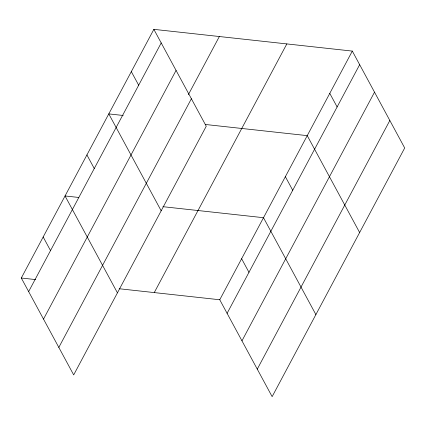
<?xml version="1.0" encoding="UTF-8"?>
<svg xmlns="http://www.w3.org/2000/svg" width="426" height="426" viewBox="0 0 426 426"><rect width="100%" height="100%" fill="white"/><g stroke="black" fill="none" stroke-linecap="round" stroke-linejoin="round"><path stroke-width="0.64" d="M153.861 29.351L206.248 126.24L73.687 374.907L21.3 278.018L153.861 29.351L352.313 51.093L404.7 147.982L272.139 396.649L219.752 299.76L119.2 288.743M28.643 291.602L161.209 42.935M43.511 319.095L176.071 70.428M188.367 94.652L219.353 36.524M58.825 347.414L191.386 98.747M154.26 292.587L286.826 43.921M219.752 299.76L352.313 51.093M227.095 313.344L359.656 64.677M241.957 340.837L374.523 92.17M257.272 369.156L389.838 120.489M123.199 115.478L108.79 113.896L161.177 210.785M205.369 124.477L307.242 135.638L359.629 232.527M78.799 197.467L65.045 195.96L117.432 292.848M162.95 206.685L263.497 217.702L315.884 314.59M21.3 278.018L35.709 279.594M329.777 93.369L337.12 106.953M285.367 176.673L292.715 190.257M241.622 258.731L248.97 272.315M131.325 71.627L138.674 85.211M86.92 154.931L94.263 168.515M43.175 236.989L50.518 250.573"/></g></svg>
